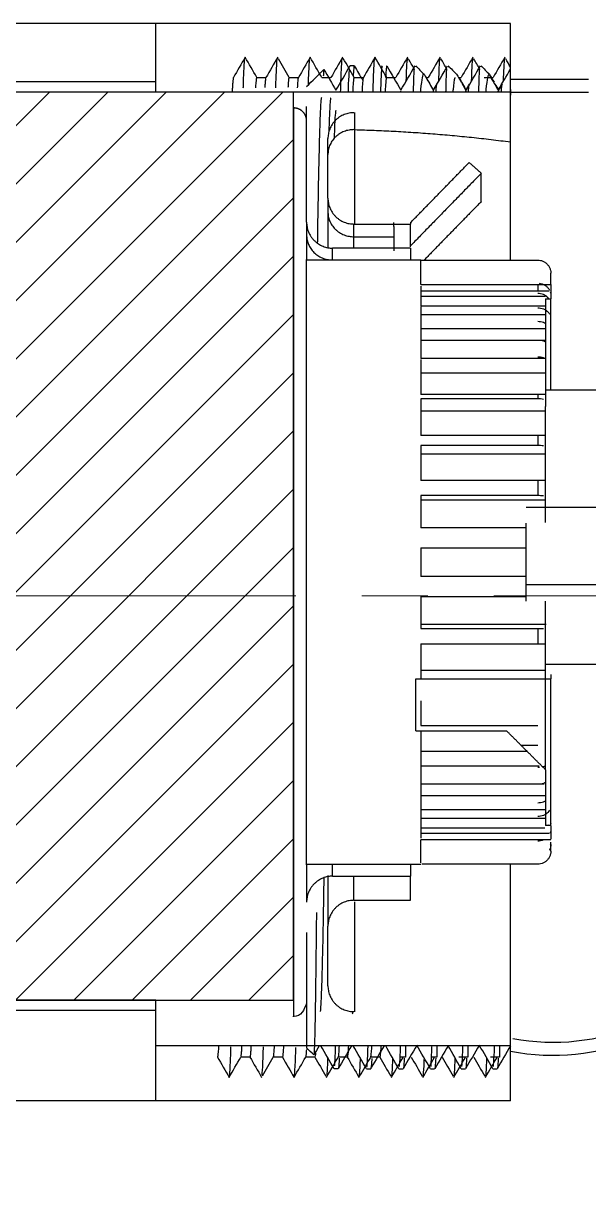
# Model space of a CAD drawing. Header units: millimetres. Extents: x 5775 to 7118, y 2756 to 3596.
# Drawn here: x 7049.93 to 7071.67, y 3070.99 to 3116.44 of the extents above; entities that cross this region are included whole.
import ezdxf

# ---------------------------------------------------------------- set-up
doc = ezdxf.new("R2010")
doc.units = ezdxf.units.MM
doc.linetypes.add('CENTERX2', pattern=[20.32, 12.7, -2.54, 2.54, -2.54])
doc.layers.add('CENTER', color=1, linetype='CENTERX2', lineweight=15)
doc.layers.add('HATCH', color=5, linetype='Continuous')

msp = doc.modelspace()

# ---------------------------------------------------------------- hatches: boundary and pattern name
at = {"layer": 'HATCH', "true_color": 0xed1f24}
h = msp.add_hatch(dxfattribs=at)
h.set_pattern_fill('ANSI31', color=240, scale=0.5)
h.set_pattern_definition([(45, (2875.3092, 107.8626), (-1.122532, 1.122532), [])])
edge = h.paths.add_edge_path()
edge.add_line((7060.323, 3113.817), (7041.423, 3113.817))
edge.add_line((7041.423, 3113.817), (7041.423, 3107.317))
edge.add_line((7041.423, 3107.317), (7039.173, 3107.317))
edge.add_line((7039.173, 3107.317), (7039.173, 3098.374))
edge.add_line((7039.173, 3098.374), (7027.505, 3098.374))
edge.add_spline(control_points=[(7027.505, 3098.374), (7027.506, 3098.218), (7027.506, 3098.062), (7027.507, 3097.906)], knot_values=[308.824909, 308.824909, 308.824909, 308.824909, 308.829538, 308.829538, 308.829538, 308.829538], weights=[1, 1, 1, 1], degree=3, periodic=0)
edge.add_spline(control_points=[(7027.507, 3097.906), (7027.673, 3064.398), (7027.673, 3034.304), (7027.674, 3002.455)], knot_values=[308.829538, 308.829538, 308.829538, 308.829538, 309.824903, 309.824903, 309.824903, 309.824903], weights=[1, 1, 1, 1], degree=3, periodic=0)
edge.add_arc((6898.755, 2995.139), 129.125, -6.49446, 3.24023, ccw=False)
edge.add_spline(control_points=[(7026.696, 2977.692), (7026.872, 2978.999), (7027.041, 2980.389), (7027.06, 2980.5), (7027.053, 2980.648), (7027.36, 2983.541), (7027.592, 2986.849), (7027.673, 2989.359), (7027.673, 2994.984), (7027.673, 2999.182), (7027.674, 3002.437)], knot_values=[309.824948, 309.824948, 309.824948, 309.824948, 309.833274, 309.833978, 309.834708, 309.846755, 309.847974, 309.859, 309.866317, 309.891884, 309.891884, 309.891884, 309.891884], weights=[0.999824, 0.999892, 0.999975, 0.999736, 0.999388, 0.999379, 0.999401, 0.999437, 0.999586, 0.999788, 0.999999], degree=3, periodic=0)
edge.add_arc((6898.755, 2995.139), 129.125, 351.42165, 353.0454, ccw=False)
edge.add_spline(control_points=[(7025.874, 2972.463), (7025.95, 2972.833), (7026.048, 2973.344), (7026.305, 2974.939), (7026.509, 2976.304), (7026.682, 2977.585), (7026.696, 2977.692)], knot_values=[309.891884, 309.891884, 309.891884, 309.891884, 309.894557, 309.895522, 309.90299, 309.903675, 309.903675, 309.903675, 309.903675], weights=[0.99969, 0.999689, 0.999691, 0.99971, 0.999753, 0.999819, 0.999824], degree=3, periodic=0)
edge.add_arc((6898.755, 2995.139), 129.125, 346.12667, 350.60469, ccw=False)
edge.add_arc((6974.897, 2972.996), 50, 325.0318, 349.8421, ccw=False)
edge.add_line((7015.871, 2944.34), (7004.152, 2927.584))
edge.add_arc((7033.47, 2907.082), 35.774, 145.0353, 180.0023)
edge.add_line((6997.695, 2907.081), (6997.695, 2871.843))
edge.add_line((6997.695, 2871.843), (7009.195, 2871.843))
edge.add_line((7009.195, 2871.843), (7009.195, 2901.843))
edge.add_line((7009.195, 2901.843), (7009.195, 2907.081))
edge.add_arc((7033.47, 2907.082), 24.274, 145.0371, 180.0034, ccw=False)
edge.add_line((7013.576, 2920.993), (7025.295, 2937.749))
edge.add_arc((6974.897, 2972.996), 61.5, 325.03178, 339.96887)
edge.add_arc((7057.541, 2961.096), 26.5, 200.2347, 214.996)
edge.add_line((7035.833, 2945.897), (7053.27, 2920.991))
edge.add_arc((7033.402, 2907.081), 24.253, 0.0004, 34.9966, ccw=False)
edge.add_line((7057.655, 2907.081), (7057.655, 2871.843))
edge.add_line((7057.655, 2871.843), (7069.155, 2871.843))
edge.add_line((7069.155, 2871.843), (7069.155, 2907.081))
edge.add_arc((7037.044, 2908.23), 32.131, 357.9516, 397.0436)
edge.add_line((7062.691, 2927.586), (7048.138, 2948.372))
edge.add_arc((7070.652, 2967.221), 29.362, 200.0314, 219.9371, ccw=False)
edge.add_arc((7204.75, 2993.932), 165.812, 176.94927, 192.81159, ccw=False)
edge.add_line((7039.173, 3002.756), (7039.173, 3085.317))
edge.add_line((7039.173, 3085.317), (7041.423, 3085.317))
edge.add_line((7041.423, 3085.317), (7041.423, 3078.817))
edge.add_line((7041.423, 3078.817), (7060.323, 3078.817))
edge.add_line((7060.323, 3078.817), (7060.323, 3113.817))

# ---------------------------------------------------------------- linework, layer by layer
for p, q in [((7068.673, 3116.442), (7047.023, 3116.442)), ((7055.017, 3113.817), (7055.017, 3116.442)), ((7068.673, 3107.329), (7068.673, 3116.442)), ((7068.67, 3114.297), (7071.67, 3114.297)), ((7068.67, 3113.797), (7071.67, 3113.797)), ((7068.673, 3074.942), (7068.673, 3084.055)), ((7055.017, 3074.942), (7055.017, 3078.817)), ((7068.673, 3077.06), (7055.017, 3077.06)), ((7068.673, 3074.942), (7046.173, 3074.942))]:
    msp.add_line(p, q)
for radius, end in [(8.229, 327.0225), (8.729, 324.5746)]:
    msp.add_arc((7070.317, 3085.424), radius, 259.1423, end)
for points, degree in [([(7058.459, 3115.146), (7058.308, 3114.885), (7058.157, 3114.625), (7058.007, 3114.364)], 3), ([(7058.909, 3114.364), (7058.759, 3114.625), (7058.608, 3114.885), (7058.457, 3115.146)], 3), ([(7059.71, 3115.145), (7059.56, 3114.885), (7059.409, 3114.624), (7059.258, 3114.363)], 3), ([(7060.959, 3115.146), (7060.809, 3114.885), (7060.658, 3114.624), (7060.507, 3114.363)], 3), ([(7061.409, 3114.363), (7061.258, 3114.624), (7061.107, 3114.885), (7060.957, 3115.146)], 3), ([(7062.21, 3115.146), (7062.059, 3114.885), (7061.908, 3114.624), (7061.758, 3114.363)], 3), ([(7063.46, 3115.145), (7063.309, 3114.885), (7063.159, 3114.624), (7063.008, 3114.363)], 3), ([(7063.908, 3114.363), (7063.757, 3114.624), (7063.607, 3114.885), (7063.456, 3115.145)], 3), ([(7064.708, 3115.147), (7064.558, 3114.886), (7064.407, 3114.625), (7064.256, 3114.364)], 3), ([(7065.96, 3115.147), (7065.809, 3114.886), (7065.659, 3114.625), (7065.508, 3114.364)], 3), ([(7067.225, 3115.147), (7067.074, 3114.886), (7066.924, 3114.625), (7066.773, 3114.364)], 3), ([(7068.454, 3115.147), (7068.304, 3114.886), (7068.153, 3114.625), (7068.003, 3114.364)], 3), ([(7060.158, 3114.363), (7060.019, 3114.603), (7059.881, 3114.842), (7059.743, 3115.082)], 3), ([(7061.487, 3114.678), (7061.642, 3114.409), (7061.798, 3114.14), (7061.953, 3113.872)], 3), ([(7061.953, 3113.872), (7062.134, 3114.186), (7062.316, 3114.5), (7062.497, 3114.814)], 3), ([(7062.658, 3114.363), (7062.517, 3114.608), (7062.376, 3114.853), (7062.234, 3115.098)], 3), ([(7062.659, 3114.814), (7062.578, 3114.814), (7062.497, 3114.814)], 2), ([(7062.659, 3114.814), (7062.767, 3114.626), (7062.875, 3114.439), (7062.984, 3114.251)], 3), ([(7063.697, 3114.728), (7063.714, 3114.757), (7063.73, 3114.785), (7063.747, 3114.814)], 3), ([(7063.908, 3114.814), (7064.09, 3114.5), (7064.271, 3114.186), (7064.453, 3113.871)], 3), ([(7064.453, 3113.871), (7064.634, 3114.186), (7064.816, 3114.5), (7064.997, 3114.814)], 3), ([(7064.963, 3114.704), (7064.89, 3114.831), (7064.817, 3114.958), (7064.744, 3115.084)], 3), ([(7065.035, 3114.776), (7065.041, 3114.783), (7065.048, 3114.789)], 2), ([(7065.705, 3113.871), (7065.886, 3114.186), (7066.068, 3114.5), (7066.249, 3114.814)], 3), ([(7066.215, 3114.704), (7066.142, 3114.831), (7066.069, 3114.958), (7065.996, 3115.084)], 3), ([(7066.287, 3114.776), (7066.293, 3114.783), (7066.3, 3114.789)], 2), ([(7066.97, 3113.871), (7067.151, 3114.186), (7067.333, 3114.5), (7067.514, 3114.814)], 3), ([(7067.48, 3114.704), (7067.407, 3114.831), (7067.334, 3114.958), (7067.261, 3115.084)], 3), ([(7067.552, 3114.776), (7067.558, 3114.783), (7067.565, 3114.789)], 2), ([(7068.199, 3113.871), (7068.357, 3114.145), (7068.515, 3114.419), (7068.673, 3114.692)], 3), ([(7068.673, 3114.767), (7068.612, 3114.873), (7068.551, 3114.979), (7068.49, 3115.084)], 3), ([(7039.423, 3114.217), (7047.22, 3114.217), (7055.017, 3114.217)], 2), ([(7065.344, 3114.493), (7065.403, 3114.39), (7065.463, 3114.286), (7065.523, 3114.183)], 3), ([(7065.42, 3114.364), (7065.515, 3114.2), (7065.61, 3114.036), (7065.704, 3113.871)], 3), ([(7066.595, 3114.493), (7066.655, 3114.39), (7066.715, 3114.286), (7066.775, 3114.183)], 3), ([(7066.685, 3114.364), (7066.78, 3114.2), (7066.875, 3114.036), (7066.969, 3113.871)], 3), ([(7067.811, 3114.543), (7067.94, 3114.319), (7068.07, 3114.095), (7068.199, 3113.871)], 3), ([(7067.861, 3114.493), (7067.92, 3114.39), (7067.98, 3114.286), (7068.04, 3114.183)], 3), ([(7045.123, 3113.817), (7049.948, 3113.817), (7068.673, 3113.817)], 2), ([(7065.563, 3114.114), (7065.609, 3114.033), (7065.656, 3113.952), (7065.702, 3113.871)], 3), ([(7065.703, 3113.871), (7065.749, 3113.952), (7065.796, 3114.032), (7065.842, 3114.112)], 3), ([(7066.814, 3114.114), (7066.861, 3114.033), (7066.908, 3113.952), (7066.954, 3113.871)], 3), ([(7066.955, 3113.871), (7067.001, 3113.952), (7067.047, 3114.032), (7067.094, 3114.112)], 3), ([(7068.079, 3114.114), (7068.126, 3114.033), (7068.173, 3113.952), (7068.219, 3113.871)], 3), ([(7068.22, 3113.871), (7068.266, 3113.952), (7068.313, 3114.032), (7068.359, 3114.112)], 3), ([(7060.823, 3108.792), (7060.823, 3111.017), (7060.823, 3113.242)], 2), ([(7061.643, 3109.72), (7061.643, 3110.865), (7061.643, 3112.01)], 2), ([(7060.823, 3108.792), (7060.823, 3108.067), (7060.823, 3107.342)], 2), ([(7064.823, 3107.844), (7064.823, 3108.282), (7064.823, 3108.72)], 2), ([(7064.823, 3107.792), (7063.323, 3107.792), (7061.823, 3107.792)], 2), ([(7060.823, 3107.342), (7063.023, 3107.342), (7065.223, 3107.342)], 2), ([(7065.223, 3106.394), (7065.223, 3106.868), (7065.223, 3107.342)], 2), ([(7065.223, 3106.394), (7067.723, 3106.394), (7070.223, 3106.394)], 2), ([(7070.223, 3106.394), (7070.223, 3106.132), (7070.223, 3105.869)], 2), ([(7070.023, 3105.842), (7070.023, 3103.767), (7070.023, 3101.692)], 2), ([(7070.023, 3105.842), (7070.123, 3105.842), (7070.223, 3105.842)], 2), ([(7076.623, 3102.317), (7073.323, 3102.317), (7070.023, 3102.317)], 2), ([(7069.273, 3097.817), (7077.792, 3097.817), (7086.312, 3097.817)], 2), ([(7069.273, 3094.192), (7069.273, 3095.692), (7069.273, 3097.192)], 2), ([(7088.323, 3094.817), (7078.798, 3094.817), (7069.273, 3094.817)], 2), ([(7070.023, 3091.767), (7072.456, 3091.767), (7073.906, 3091.767)], 2), ([(7065.023, 3089.192), (7065.023, 3090.192), (7065.023, 3091.192)], 2), ([(7065.023, 3091.192), (7067.623, 3091.192), (7070.223, 3091.192)], 2), ([(7065.023, 3089.192), (7066.773, 3089.192), (7068.523, 3089.192)], 2), ([(7070.023, 3087.692), (7069.273, 3088.442), (7068.523, 3089.192)], 2), ([(7070.023, 3087.692), (7070.023, 3086.617), (7070.023, 3085.542)], 2), ([(7070.223, 3085.542), (7070.179, 3085.542), (7070.135, 3085.542)], 2), ([(7070.223, 3085.542), (7070.223, 3085.283), (7070.223, 3085.024)], 2), ([(7065.223, 3084.105), (7065.223, 3084.548), (7065.223, 3084.99)], 2), ([(7070.223, 3084.99), (7067.723, 3084.99), (7065.223, 3084.99)], 2), ([(7060.823, 3084.042), (7060.823, 3083.317), (7060.823, 3082.592)], 2), ([(7061.823, 3083.592), (7063.323, 3083.592), (7064.823, 3083.592)], 2), ([(7064.823, 3082.664), (7064.823, 3083.128), (7064.823, 3083.592)], 2), ([(7062.643, 3082.664), (7063.733, 3082.664), (7064.823, 3082.664)], 2), ([(7061.643, 3079.374), (7061.643, 3080.519), (7061.643, 3081.664)], 2), ([(7060.83, 3076.973), (7060.83, 3079.198), (7060.83, 3081.423)], 2), ([(7055.017, 3078.417), (7048.22, 3078.417), (7041.423, 3078.417)], 2), ([(7061.302, 3077.06), (7061.234, 3076.942), (7061.166, 3076.824), (7061.098, 3076.706)], 3), ([(7061.879, 3076.173), (7061.708, 3076.469), (7061.538, 3076.765), (7061.367, 3077.06)], 3), ([(7062.553, 3077.06), (7062.382, 3076.765), (7062.211, 3076.469), (7062.041, 3076.173)], 3), ([(7063.129, 3076.173), (7062.958, 3076.469), (7062.788, 3076.765), (7062.617, 3077.06)], 3), ([(7063.803, 3077.06), (7063.641, 3076.78), (7063.479, 3076.5), (7063.318, 3076.22)], 3), ([(7064.379, 3076.173), (7064.209, 3076.469), (7064.038, 3076.765), (7063.867, 3077.06)], 3), ([(7065.59, 3076.173), (7065.415, 3076.476), (7065.241, 3076.778), (7065.066, 3077.08)], 3), ([(7066.267, 3077.063), (7066.096, 3076.767), (7065.926, 3076.472), (7065.755, 3076.177)], 3), ([(7066.78, 3076.173), (7066.609, 3076.47), (7066.438, 3076.766), (7066.267, 3077.063)], 3), ([(7067.998, 3076.173), (7067.822, 3076.478), (7067.646, 3076.782), (7067.471, 3077.086)], 3), ([(7068.673, 3077.06), (7068.503, 3076.766), (7068.333, 3076.471), (7068.163, 3076.177)], 3), ([(7057.39, 3076.625), (7057.541, 3076.364), (7057.692, 3076.103), (7057.842, 3075.842)], 3), ([(7057.838, 3075.842), (7057.989, 3076.103), (7058.139, 3076.364), (7058.29, 3076.625)], 3), ([(7058.638, 3076.623), (7058.465, 3076.623), (7058.292, 3076.623)], 2), ([(7058.639, 3076.624), (7058.79, 3076.363), (7058.94, 3076.102), (7059.091, 3075.841)], 3), ([(7059.124, 3075.902), (7059.263, 3076.143), (7059.402, 3076.383), (7059.541, 3076.624)], 3), ([(7059.888, 3076.623), (7059.715, 3076.623), (7059.542, 3076.623)], 2), ([(7059.889, 3076.624), (7060.039, 3076.363), (7060.19, 3076.102), (7060.341, 3075.841)], 3), ([(7060.34, 3075.841), (7060.49, 3076.102), (7060.641, 3076.363), (7060.792, 3076.624)], 3), ([(7061.138, 3076.623), (7060.965, 3076.623), (7060.792, 3076.623)], 2), ([(7061.14, 3076.624), (7061.282, 3076.379), (7061.424, 3076.133), (7061.565, 3075.888)], 3), ([(7061.588, 3075.842), (7061.739, 3076.103), (7061.89, 3076.364), (7062.04, 3076.624)], 3), ([(7062.388, 3076.623), (7062.215, 3076.623), (7062.042, 3076.623)], 2), ([(7062.388, 3076.623), (7062.539, 3076.363), (7062.69, 3076.102), (7062.84, 3075.841)], 3), ([(7062.864, 3075.882), (7063.007, 3076.129), (7063.149, 3076.376), (7063.292, 3076.623)], 3), ([(7063.638, 3076.623), (7063.465, 3076.623), (7063.292, 3076.623)], 2), ([(7063.64, 3076.624), (7063.781, 3076.378), (7063.923, 3076.133), (7064.065, 3075.887)], 3), ([(7064.089, 3075.842), (7064.24, 3076.102), (7064.39, 3076.363), (7064.541, 3076.624)], 3), ([(7064.629, 3076.623), (7064.526, 3076.623), (7064.423, 3076.623)], 2), ([(7064.85, 3076.624), (7064.992, 3076.378), (7065.134, 3076.133), (7065.276, 3075.887)], 3), ([(7065.3, 3075.842), (7065.45, 3076.102), (7065.601, 3076.363), (7065.751, 3076.624)], 3), ([(7065.839, 3076.623), (7065.737, 3076.623), (7065.634, 3076.623)], 2), ([(7066.041, 3076.624), (7066.182, 3076.378), (7066.324, 3076.133), (7066.466, 3075.887)], 3), ([(7066.49, 3075.842), (7066.641, 3076.102), (7066.791, 3076.363), (7066.942, 3076.624)], 3), ([(7067.03, 3076.623), (7066.857, 3076.623), (7066.683, 3076.623)], 2), ([(7067.258, 3076.624), (7067.4, 3076.378), (7067.542, 3076.133), (7067.684, 3075.887)], 3), ([(7067.707, 3075.842), (7067.858, 3076.102), (7068.009, 3076.363), (7068.159, 3076.624)], 3), ([(7068.247, 3076.623), (7068.074, 3076.623), (7067.901, 3076.623)], 2), ([(7063.129, 3076.173), (7063.21, 3076.173), (7063.291, 3076.173)], 2), ([(7064.379, 3076.173), (7064.46, 3076.173), (7064.541, 3076.173)], 2), ([(7065.59, 3076.173), (7065.671, 3076.173), (7065.751, 3076.173)], 2), ([(7066.78, 3076.173), (7066.861, 3076.173), (7066.942, 3076.173)], 2), ([(7067.997, 3076.173), (7068.078, 3076.173), (7068.159, 3076.173)], 2)]:
    msp.add_open_spline(points, degree=degree)
at = {"lineweight": -3}
for points, knots in [([(7058.387, 3113.964), (7058.389, 3114.026), (7058.4, 3114.397), (7058.422, 3114.91), (7058.442, 3115.107), (7058.452, 3115.137)], [-248.568031, -248.568031, -248.568031, -248.568031, -248.039574, -245.252613, -242.465651, -242.465651, -242.465651, -242.465651]), ([(7062.132, 3113.817), (7062.139, 3114.031), (7062.155, 3114.523), (7062.177, 3114.963), (7062.193, 3115.101), (7062.199, 3115.128)], [104.169873, 104.169873, 104.169873, 104.169873, 105.904537, 108.691499, 110.433954, 110.433954, 110.433954, 110.433954]), ([(7063.382, 3113.817), (7063.386, 3113.949), (7063.4, 3114.39), (7063.423, 3114.934), (7063.443, 3115.118), (7063.453, 3115.141)], [221.885558, 221.885558, 221.885558, 221.885558, 222.956921, 225.743882, 228.530844, 228.530844, 228.530844, 228.530844]), ([(7059.637, 3113.964), (7059.646, 3114.273), (7059.664, 3114.735), (7059.681, 3114.989), (7059.689, 3115.061)], [-130.852366, -130.852366, -130.852366, -130.852366, -128.200229, -125.94687, -125.94687, -125.94687, -125.94687]), ([(7060.89, 3114.082), (7060.896, 3114.263), (7060.912, 3114.693), (7060.928, 3114.953), (7060.938, 3115.048)], [-12.791334, -12.791334, -12.791334, -12.791334, -11.147846, -8.360885, -8.360885, -8.360885, -8.360885]), ([(7061.486, 3114.677), (7061.481, 3114.667), (7061.474, 3114.592), (7061.468, 3114.443), (7061.467, 3114.422)], [-17.314397, -17.314397, -17.314397, -17.314397, -14.840912, -14.465575, -14.465575, -14.465575, -14.465575]), ([(7062.442, 3114.121), (7062.451, 3114.348), (7062.462, 3114.549), (7062.472, 3114.673), (7062.474, 3114.689)], [-57.782398, -57.782398, -57.782398, -57.782398, -55.27012, -54.862051, -54.862051, -54.862051, -54.862051]), ([(7062.658, 3114.814), (7062.649, 3114.812), (7062.636, 3114.724), (7062.622, 3114.514), (7062.618, 3114.433)], [-5.024557, -5.024557, -5.024557, -5.024557, -2.512278, -1.318596, -1.318596, -1.318596, -1.318596]), ([(7063.692, 3114.121), (7063.701, 3114.348), (7063.718, 3114.672), (7063.735, 3114.797), (7063.743, 3114.811)], [-57.782404, -57.782404, -57.782404, -57.782404, -55.270125, -53.060811, -53.060811, -53.060811, -53.060811]), ([(7063.908, 3114.814), (7063.899, 3114.812), (7063.884, 3114.715), (7063.87, 3114.475), (7063.865, 3114.366)], [-5.024558, -5.024558, -5.024558, -5.024558, -2.512279, -1.004329, -1.004329, -1.004329, -1.004329]), ([(7064.696, 3115.112), (7064.686, 3115.055), (7064.669, 3114.84), (7064.652, 3114.427), (7064.645, 3114.222)], [66.83321, 66.83321, 66.83321, 66.83321, 69.617927, 71.605044, 71.605044, 71.605044, 71.605044]), ([(7064.963, 3114.704), (7064.957, 3114.699), (7064.946, 3114.569), (7064.933, 3114.168), (7064.926, 3113.869), (7064.925, 3113.817)], [-25.455171, -25.455171, -25.455171, -25.455171, -22.909653, -20.364136, -19.855445, -19.855445, -19.855445, -19.855445]), ([(7065.948, 3115.112), (7065.938, 3115.055), (7065.921, 3114.84), (7065.904, 3114.427), (7065.897, 3114.222)], [66.83321, 66.83321, 66.83321, 66.83321, 69.617927, 71.605044, 71.605044, 71.605044, 71.605044]), ([(7066.215, 3114.704), (7066.209, 3114.699), (7066.198, 3114.569), (7066.185, 3114.168), (7066.178, 3113.869), (7066.176, 3113.817)], [-25.455171, -25.455171, -25.455171, -25.455171, -22.909653, -20.364136, -19.855445, -19.855445, -19.855445, -19.855445]), ([(7067.213, 3115.112), (7067.203, 3115.055), (7067.186, 3114.84), (7067.169, 3114.427), (7067.162, 3114.222)], [66.83321, 66.83321, 66.83321, 66.83321, 69.617927, 71.605044, 71.605044, 71.605044, 71.605044]), ([(7067.48, 3114.704), (7067.474, 3114.699), (7067.463, 3114.569), (7067.45, 3114.168), (7067.443, 3113.869), (7067.442, 3113.817)], [-25.455171, -25.455171, -25.455171, -25.455171, -22.909653, -20.364136, -19.855445, -19.855445, -19.855445, -19.855445]), ([(7068.442, 3115.112), (7068.432, 3115.055), (7068.415, 3114.84), (7068.398, 3114.427), (7068.391, 3114.222)], [66.83321, 66.83321, 66.83321, 66.83321, 69.617927, 71.605044, 71.605044, 71.605044, 71.605044]), ([(7058.002, 3114.36), (7057.994, 3114.345), (7057.981, 3114.248), (7057.968, 3114.042), (7057.964, 3113.964), (7057.964, 3113.96), (7057.964, 3113.957), (7057.963, 3113.953), (7057.961, 3113.908), (7057.959, 3113.862), (7057.956, 3113.817)], [0.369164, 0.369164, 0.369164, 0.369164, 2.685265, 3.807077, 3.807077, 3.807077, 3.861095, 3.861095, 3.861095, 4.504239, 4.504239, 4.504239, 4.504239]), ([(7058.868, 3113.964), (7058.872, 3114.042), (7058.886, 3114.27), (7058.9, 3114.364), (7058.91, 3114.364)], [52.583491, 52.583491, 52.583491, 52.583491, 53.705303, 56.390568, 56.390568, 56.390568, 56.390568]), ([(7059.244, 3114.33), (7059.238, 3114.298), (7059.229, 3114.208), (7059.219, 3114.054), (7059.215, 3113.984)], [1.106196, 1.106196, 1.106196, 1.106196, 2.68527, 3.707507, 3.707507, 3.707507, 3.707507]), ([(7060.119, 3113.987), (7060.123, 3114.056), (7060.136, 3114.274), (7060.15, 3114.364), (7060.16, 3114.364)], [52.701967, 52.701967, 52.701967, 52.701967, 53.705393, 56.390663, 56.390663, 56.390663, 56.390663]), ([(7060.503, 3114.361), (7060.494, 3114.347), (7060.481, 3114.252), (7060.468, 3114.047), (7060.465, 3113.972)], [0.319946, 0.319946, 0.319946, 0.319946, 2.685265, 3.761076, 3.761076, 3.761076, 3.761076]), ([(7062.61, 3113.817), (7062.617, 3113.962), (7062.633, 3114.253), (7062.65, 3114.364), (7062.66, 3114.364)], [51.91997, 51.91997, 51.91997, 51.91997, 53.705361, 56.39063, 56.39063, 56.39063, 56.39063]), ([(7063.002, 3114.361), (7062.994, 3114.346), (7062.979, 3114.233), (7062.963, 3113.962), (7062.957, 3113.817)], [0.339212, 0.339212, 0.339212, 0.339212, 2.685268, 4.454543, 4.454543, 4.454543, 4.454543]), ([(7063.86, 3113.817), (7063.867, 3113.962), (7063.884, 3114.255), (7063.9, 3114.364), (7063.91, 3114.364)], [51.936083, 51.936083, 51.936083, 51.936083, 53.705358, 56.390626, 56.390626, 56.390626, 56.390626]), ([(7065.335, 3114.499), (7065.314, 3114.505), (7065.272, 3114.41), (7065.228, 3114.083), (7065.205, 3113.845), (7065.202, 3113.817)], [-12.048986, -12.048986, -12.048986, -12.048986, -9.639189, -7.229392, -6.925833, -6.925833, -6.925833, -6.925833]), ([(7066.526, 3114.364), (7066.525, 3114.362), (7066.504, 3114.26), (7066.48, 3114.083), (7066.457, 3113.845), (7066.454, 3113.817)], [-9.700118, -9.700118, -9.700118, -9.700118, -9.639189, -7.229392, -6.925833, -6.925833, -6.925833, -6.925833]), ([(7067.852, 3114.499), (7067.831, 3114.505), (7067.789, 3114.41), (7067.745, 3114.083), (7067.722, 3113.845), (7067.719, 3113.817)], [-12.048986, -12.048986, -12.048986, -12.048986, -9.639189, -7.229392, -6.925833, -6.925833, -6.925833, -6.925833]), ([(7065.806, 3113.817), (7065.808, 3113.865), (7065.819, 3114.019), (7065.83, 3114.095), (7065.838, 3114.109)], [-29.923883, -29.923883, -29.923883, -29.923883, -29.133365, -27.042213, -27.042213, -27.042213, -27.042213]), ([(7067.057, 3113.817), (7067.06, 3113.865), (7067.071, 3114.019), (7067.082, 3114.095), (7067.09, 3114.109)], [-29.923883, -29.923883, -29.923883, -29.923883, -29.133365, -27.042213, -27.042213, -27.042213, -27.042213]), ([(7068.322, 3113.817), (7068.325, 3113.865), (7068.336, 3114.019), (7068.347, 3114.095), (7068.355, 3114.109)], [-29.923883, -29.923883, -29.923883, -29.923883, -29.133365, -27.042213, -27.042213, -27.042213, -27.042213]), ([(7061.248, 3107.974), (7061.252, 3108.267), (7061.267, 3109.184), (7061.291, 3110.543), (7061.321, 3111.883), (7061.35, 3112.858), (7061.38, 3113.459), (7061.4, 3113.592), (7061.41, 3113.592)], [41.759511, 41.759511, 41.759511, 41.759511, 42.964244, 45.649509, 48.334774, 51.020039, 53.705305, 56.39057, 56.39057, 56.39057, 56.39057]), ([(7061.752, 3113.588), (7061.744, 3113.572), (7061.725, 3113.432), (7061.701, 3112.95), (7061.685, 3112.475), (7061.679, 3112.277)], [0.372574, 0.372574, 0.372574, 0.372574, 2.685268, 5.370536, 6.946925, 6.946925, 6.946925, 6.946925]), ([(7061.949, 3113.096), (7061.943, 3113.086), (7061.927, 3112.996), (7061.905, 3112.642), (7061.889, 3112.222), (7061.882, 3112.019)], [355.620542, 355.620542, 355.620542, 355.620542, 357.249275, 359.696187, 361.460933, 361.460933, 361.460933, 361.460933]), ([(7070.146, 3105.842), (7070.136, 3105.856), (7070.104, 3105.896), (7070.037, 3105.953), (7069.942, 3106.005), (7069.835, 3106.038), (7069.761, 3106.045), (7069.723, 3106.045)], [0.2822271, 0.2822271, 0.2822271, 0.2822271, 0.3387163, 0.4516217, 0.5645271, 0.6774325, 0.7903379, 0.7903379, 0.7903379, 0.7903379]), ([(7069.772, 3106.437), (7069.793, 3106.435), (7069.851, 3106.426), (7069.942, 3106.396), (7070.037, 3106.34), (7070.117, 3106.264), (7070.157, 3106.204), (7070.174, 3106.173), (7070.174, 3106.172)], [0.0495681, 0.0495681, 0.0495681, 0.0495681, 0.1129054, 0.2258108, 0.3387163, 0.4516217, 0.5645271, 0.5650021, 0.5650021, 0.5650021, 0.5650021]), ([(7070.204, 3106.096), (7070.207, 3106.088), (7070.218, 3106.047), (7070.223, 3106.005), (7070.223, 3105.969)], [0.6528002, 0.6528002, 0.6528002, 0.6528002, 0.6774325, 0.7903379, 0.7903379, 0.7903379, 0.7903379]), ([(7070.023, 3104.883), (7069.997, 3104.898), (7069.937, 3104.926), (7069.835, 3104.954), (7069.761, 3104.96), (7069.723, 3104.96)], [0.4666914, 0.4666914, 0.4666914, 0.4666914, 0.5645271, 0.6774325, 0.7903379, 0.7903379, 0.7903379, 0.7903379]), ([(7069.852, 3104.24), (7069.882, 3104.234), (7069.932, 3104.22), (7069.978, 3104.2), (7069.996, 3104.191)], [0.1309985, 0.1309985, 0.1309985, 0.1309985, 0.2258108, 0.2908624, 0.2908624, 0.2908624, 0.2908624]), ([(7069.91, 3087.814), (7069.92, 3087.817), (7069.96, 3087.828), (7069.997, 3087.843), (7070.023, 3087.855)], [0.1933915, 0.1933915, 0.1933915, 0.1933915, 0.2258108, 0.3236992, 0.3236992, 0.3236992, 0.3236992]), ([(7070.035, 3087.215), (7070.006, 3087.197), (7069.943, 3087.167), (7069.873, 3087.148), (7069.838, 3087.141)], [0.4516217, 0.4516217, 0.4516217, 0.4516217, 0.5645271, 0.6740145, 0.6740145, 0.6740145, 0.6740145]), ([(7069.961, 3085.002), (7069.954, 3084.998), (7069.914, 3084.979), (7069.835, 3084.953), (7069.761, 3084.945), (7069.723, 3084.945)], [0.540626, 0.540626, 0.540626, 0.540626, 0.5645271, 0.6774325, 0.7903379, 0.7903379, 0.7903379, 0.7903379]), ([(7070.223, 3084.82), (7070.223, 3084.783), (7070.215, 3084.71), (7070.189, 3084.637), (7070.171, 3084.602), (7070.17, 3084.599)], [0, 0, 0, 0, 0.1129054, 0.2258108, 0.2340651, 0.2340651, 0.2340651, 0.2340651]), ([(7061.486, 3083.534), (7061.477, 3082.957), (7061.459, 3081.882), (7061.431, 3080.535), (7061.404, 3079.479), (7061.376, 3078.737), (7061.357, 3078.459), (7061.348, 3078.377)], [-58.197574, -58.197574, -58.197574, -58.197574, -55.774832, -53.349839, -50.924847, -48.499854, -46.074861, -46.074861, -46.074861, -46.074861]), ([(7061.2, 3082.2), (7061.195, 3081.659), (7061.184, 3080.601), (7061.167, 3079.215), (7061.15, 3078.085), (7061.132, 3077.278), (7061.118, 3076.883), (7061.11, 3076.766), (7061.107, 3076.741)], [-19.492437, -19.492437, -19.492437, -19.492437, -17.221753, -14.761502, -12.301252, -9.841002, -7.380751, -6.181988, -6.181988, -6.181988, -6.181988]), ([(7060.823, 3078.692), (7060.786, 3078.604), (7060.713, 3078.427), (7060.583, 3078.245), (7060.455, 3078.192), (7060.323, 3078.192)], [0, 0, 0, 0, 0.327122, 0.327122, 0.7812821, 0.7812821, 0.7812821, 0.7812821]), ([(7057.431, 3077.036), (7057.427, 3076.952), (7057.412, 3076.719), (7057.398, 3076.623), (7057.388, 3076.623)], [52.533115, 52.533115, 52.533115, 52.533115, 53.705303, 56.390568, 56.390568, 56.390568, 56.390568]), ([(7057.844, 3075.844), (7057.852, 3075.858), (7057.869, 3075.984), (7057.892, 3076.423), (7057.906, 3076.861), (7057.911, 3077.023)], [-300.372312, -300.372312, -300.372312, -300.372312, -298.204881, -295.41792, -294.022844, -294.022844, -294.022844, -294.022844]), ([(7058.296, 3076.627), (7058.304, 3076.642), (7058.317, 3076.741), (7058.33, 3076.954), (7058.335, 3077.039)], [0.352559, 0.352559, 0.352559, 0.352559, 2.685265, 3.87487, 3.87487, 3.87487, 3.87487]), ([(7058.681, 3077.034), (7058.677, 3076.951), (7058.662, 3076.718), (7058.648, 3076.623), (7058.638, 3076.623)], [52.539592, 52.539592, 52.539592, 52.539592, 53.705393, 56.390663, 56.390663, 56.390663, 56.390663]), ([(7059.11, 3075.932), (7059.12, 3076.024), (7059.137, 3076.303), (7059.154, 3076.784), (7059.161, 3077.023)], [-181.152498, -181.152498, -181.152498, -181.152498, -178.365537, -176.307133, -176.307133, -176.307133, -176.307133]), ([(7059.546, 3076.627), (7059.555, 3076.643), (7059.567, 3076.741), (7059.58, 3076.953), (7059.585, 3077.038)], [0.371935, 0.371935, 0.371935, 0.371935, 2.68527, 3.868483, 3.868483, 3.868483, 3.868483]), ([(7059.931, 3077.033), (7059.927, 3076.95), (7059.912, 3076.719), (7059.898, 3076.623), (7059.888, 3076.623)], [52.539823, 52.539823, 52.539823, 52.539823, 53.705305, 56.39057, 56.39057, 56.39057, 56.39057]), ([(7060.353, 3075.879), (7060.363, 3075.938), (7060.382, 3076.186), (7060.401, 3076.689), (7060.41, 3076.991)], [-64.100115, -64.100115, -64.100115, -64.100115, -61.313153, -58.68599, -58.68599, -58.68599, -58.68599]), ([(7061.901, 3076.282), (7061.902, 3076.292), (7061.912, 3076.401), (7061.925, 3076.639), (7061.938, 3076.965), (7061.941, 3077.06)], [-38.227388, -38.227388, -38.227388, -38.227388, -37.953082, -35.422877, -34.490523, -34.490523, -34.490523, -34.490523]), ([(7062.046, 3076.627), (7062.055, 3076.643), (7062.068, 3076.743), (7062.081, 3076.965), (7062.086, 3077.06)], [0.3706, 0.3706, 0.3706, 0.3706, 2.685268, 3.968772, 3.968772, 3.968772, 3.968772]), ([(7062.432, 3077.06), (7062.428, 3076.965), (7062.413, 3076.722), (7062.398, 3076.623), (7062.388, 3076.623)], [52.40046, 52.40046, 52.40046, 52.40046, 53.705358, 56.390626, 56.390626, 56.390626, 56.390626]), ([(7063.148, 3076.254), (7063.15, 3076.277), (7063.162, 3076.399), (7063.176, 3076.666), (7063.188, 3076.98), (7063.191, 3077.06)], [-50.967865, -50.967865, -50.967865, -50.967865, -50.245525, -47.733249, -46.945622, -46.945622, -46.945622, -46.945622]), ([(7063.296, 3076.627), (7063.304, 3076.642), (7063.318, 3076.744), (7063.331, 3076.965), (7063.336, 3077.06)], [0.35157, 0.35157, 0.35157, 0.35157, 2.685268, 3.990165, 3.990165, 3.990165, 3.990165]), ([(7063.682, 3077.06), (7063.677, 3076.96), (7063.663, 3076.719), (7063.648, 3076.623), (7063.638, 3076.623)], [27.293966, 27.293966, 27.293966, 27.293966, 28.665219, 31.271148, 31.271148, 31.271148, 31.271148]), ([(7064.399, 3076.262), (7064.401, 3076.283), (7064.412, 3076.405), (7064.427, 3076.668), (7064.438, 3076.981), (7064.441, 3077.06)], [-58.381865, -58.381865, -58.381865, -58.381865, -57.725835, -55.216017, -54.444671, -54.444671, -54.444671, -54.444671]), ([(7065.609, 3076.262), (7065.612, 3076.283), (7065.623, 3076.405), (7065.637, 3076.668), (7065.649, 3076.981), (7065.652, 3077.06)], [-58.381865, -58.381865, -58.381865, -58.381865, -57.725835, -55.216017, -54.444671, -54.444671, -54.444671, -54.444671]), ([(7066.8, 3076.262), (7066.802, 3076.283), (7066.813, 3076.405), (7066.828, 3076.668), (7066.839, 3076.981), (7066.842, 3077.06)], [-58.381865, -58.381865, -58.381865, -58.381865, -57.725835, -55.216017, -54.444671, -54.444671, -54.444671, -54.444671]), ([(7068.017, 3076.262), (7068.019, 3076.283), (7068.031, 3076.405), (7068.045, 3076.668), (7068.057, 3076.981), (7068.06, 3077.06)], [-58.381865, -58.381865, -58.381865, -58.381865, -57.725835, -55.216017, -54.444671, -54.444671, -54.444671, -54.444671]), ([(7060.796, 3076.626), (7060.804, 3076.64), (7060.815, 3076.721), (7060.826, 3076.881), (7060.828, 3076.915)], [0.321719, 0.321719, 0.321719, 0.321719, 2.685265, 3.247524, 3.247524, 3.247524, 3.247524]), ([(7061.609, 3075.928), (7061.615, 3075.976), (7061.627, 3076.133), (7061.639, 3076.396), (7061.646, 3076.577)], [54.230612, 54.230612, 54.230612, 54.230612, 55.73923, 57.699214, 57.699214, 57.699214, 57.699214]), ([(7062.083, 3076.585), (7062.077, 3076.476), (7062.064, 3076.275), (7062.052, 3076.189), (7062.044, 3076.177)], [-41.872986, -41.872986, -41.872986, -41.872986, -40.303372, -38.30797, -38.30797, -38.30797, -38.30797]), ([(7062.848, 3075.854), (7062.854, 3075.878), (7062.871, 3076.014), (7062.887, 3076.335), (7062.896, 3076.577)], [170.838746, 170.838746, 170.838746, 170.838746, 172.791613, 175.41457, 175.41457, 175.41457, 175.41457]), ([(7063.332, 3076.574), (7063.328, 3076.481), (7063.315, 3076.281), (7063.302, 3076.19), (7063.294, 3076.177)], [-8.881242, -8.881242, -8.881242, -8.881242, -7.536835, -5.384469, -5.384469, -5.384469, -5.384469]), ([(7064.107, 3075.906), (7064.108, 3075.918), (7064.12, 3076.019), (7064.133, 3076.241), (7064.144, 3076.531), (7064.146, 3076.577)], [289.4166, 289.4166, 289.4166, 289.4166, 289.843997, 292.630958, 293.131081, 293.131081, 293.131081, 293.131081]), ([(7064.583, 3076.577), (7064.577, 3076.479), (7064.565, 3076.279), (7064.552, 3076.19), (7064.544, 3076.177)], [-8.967412, -8.967412, -8.967412, -8.967412, -7.546403, -5.430421, -5.430421, -5.430421, -5.430421]), ([(7065.317, 3075.906), (7065.319, 3075.918), (7065.33, 3076.019), (7065.343, 3076.241), (7065.355, 3076.531), (7065.357, 3076.577)], [289.4166, 289.4166, 289.4166, 289.4166, 289.843997, 292.630958, 293.131081, 293.131081, 293.131081, 293.131081]), ([(7065.793, 3076.577), (7065.788, 3076.479), (7065.775, 3076.279), (7065.763, 3076.19), (7065.755, 3076.177)], [-8.967412, -8.967412, -8.967412, -8.967412, -7.546403, -5.430421, -5.430421, -5.430421, -5.430421]), ([(7066.508, 3075.906), (7066.509, 3075.918), (7066.521, 3076.019), (7066.534, 3076.241), (7066.545, 3076.531), (7066.547, 3076.577)], [289.4166, 289.4166, 289.4166, 289.4166, 289.843997, 292.630958, 293.131081, 293.131081, 293.131081, 293.131081]), ([(7066.984, 3076.577), (7066.978, 3076.479), (7066.966, 3076.279), (7066.953, 3076.19), (7066.945, 3076.177)], [-8.967412, -8.967412, -8.967412, -8.967412, -7.546403, -5.430421, -5.430421, -5.430421, -5.430421]), ([(7067.725, 3075.906), (7067.727, 3075.918), (7067.738, 3076.019), (7067.751, 3076.241), (7067.763, 3076.531), (7067.765, 3076.577)], [289.4166, 289.4166, 289.4166, 289.4166, 289.843997, 292.630958, 293.131081, 293.131081, 293.131081, 293.131081]), ([(7068.201, 3076.577), (7068.196, 3076.479), (7068.183, 3076.279), (7068.17, 3076.19), (7068.163, 3076.177)], [-8.967412, -8.967412, -8.967412, -8.967412, -7.546403, -5.430421, -5.430421, -5.430421, -5.430421])]:
    msp.add_open_spline(points, degree=3, knots=knots, dxfattribs=at)
for points, degree in [([(7060.823, 3114.014), (7061.044, 3114.235), (7061.266, 3114.457), (7061.487, 3114.678)], 3), ([(7065.023, 3114.814), (7065.13, 3114.707), (7065.237, 3114.6), (7065.344, 3114.493)], 3), ([(7066.275, 3114.814), (7066.382, 3114.707), (7066.489, 3114.6), (7066.596, 3114.493)], 3), ([(7067.54, 3114.814), (7067.647, 3114.707), (7067.754, 3114.6), (7067.861, 3114.493)], 3), ([(7058.91, 3114.364), (7059.083, 3114.364), (7059.256, 3114.364)], 2), ([(7060.16, 3114.364), (7060.333, 3114.364), (7060.506, 3114.364)], 2), ([(7061.41, 3114.364), (7061.583, 3114.364), (7061.756, 3114.364)], 2), ([(7062.66, 3114.364), (7062.833, 3114.364), (7063.006, 3114.364)], 2), ([(7063.91, 3114.364), (7064.083, 3114.364), (7064.256, 3114.364)], 2), ([(7065.418, 3114.364), (7065.463, 3114.364), (7065.508, 3114.364)], 2), ([(7066.67, 3114.364), (7066.721, 3114.364), (7066.773, 3114.364)], 2), ([(7067.656, 3114.364), (7067.829, 3114.364), (7068.002, 3114.364)], 2), ([(7062.431, 3113.817), (7062.435, 3113.928), (7062.438, 3114.029), (7062.442, 3114.121)], 3), ([(7063.681, 3113.817), (7063.685, 3113.928), (7063.688, 3114.029), (7063.692, 3114.121)], 3), ([(7064.441, 3113.84), (7064.44, 3113.834), (7064.438, 3113.826), (7064.437, 3113.817)], 3), ([(7065.696, 3113.862), (7065.693, 3113.853), (7065.69, 3113.838), (7065.687, 3113.817)], 3), ([(7065.693, 3113.84), (7065.691, 3113.834), (7065.69, 3113.826), (7065.689, 3113.817)], 3), ([(7066.948, 3113.862), (7066.945, 3113.853), (7066.942, 3113.838), (7066.939, 3113.817)], 3), ([(7066.958, 3113.84), (7066.956, 3113.834), (7066.955, 3113.826), (7066.954, 3113.817)], 3), ([(7068.187, 3113.84), (7068.186, 3113.834), (7068.184, 3113.826), (7068.183, 3113.817)], 3), ([(7068.213, 3113.862), (7068.21, 3113.853), (7068.207, 3113.838), (7068.204, 3113.817)], 3), ([(7068.673, 3113.908), (7068.671, 3113.839), (7068.67, 3113.765), (7068.668, 3113.686)], 3), ([(7064.823, 3108.773), (7065.953, 3109.933), (7067.083, 3111.093)], 2), ([(7067.083, 3111.093), (7067.315, 3110.884), (7067.547, 3110.675)], 2), ([(7067.547, 3110.675), (7066.185, 3109.277), (7064.823, 3107.88)], 2), ([(7067.547, 3109.586), (7067.547, 3110.131), (7067.547, 3110.675)], 2), ([(7067.547, 3109.586), (7066.447, 3108.458), (7065.347, 3107.329)], 2), ([(7064.175, 3108.624), (7064.175, 3108.699), (7064.175, 3108.773)], 2), ([(7064.823, 3108.773), (7064.823, 3108.747), (7064.823, 3108.72)], 2), ([(7062.643, 3108.72), (7063.733, 3108.72), (7064.823, 3108.72)], 2), ([(7062.643, 3108.229), (7063.409, 3108.229), (7064.175, 3108.229)], 2), ([(7065.223, 3107.329), (7067.473, 3107.329), (7069.723, 3107.329)], 2), ([(7069.723, 3107.329), (7069.761, 3107.329), (7069.835, 3107.321), (7069.942, 3107.283), (7070.037, 3107.223), (7070.117, 3107.143), (7070.177, 3107.048), (7070.215, 3106.94), (7070.223, 3106.867), (7070.223, 3106.829)], 3), ([(7070.223, 3106.394), (7070.223, 3106.611), (7070.223, 3106.829)], 2), ([(7065.223, 3106.327), (7065.223, 3106.231), (7065.223, 3106.136)], 2), ([(7070.166, 3106.136), (7067.695, 3106.136), (7065.223, 3106.136)], 2), ([(7065.223, 3106.12), (7065.223, 3106.028), (7065.223, 3105.936)], 2), ([(7065.223, 3105.936), (7065.223, 3105.748), (7065.223, 3105.56)], 2), ([(7065.223, 3105.936), (7067.623, 3105.936), (7070.023, 3105.936)], 2), ([(7070.023, 3105.56), (7067.623, 3105.56), (7065.223, 3105.56)], 2), ([(7065.223, 3105.528), (7065.223, 3105.382), (7065.223, 3105.235)], 2), ([(7065.223, 3105.235), (7065.223, 3104.96), (7065.223, 3104.685)], 2), ([(7065.223, 3105.235), (7067.628, 3105.235), (7070.032, 3105.235)], 2), ([(7069.723, 3105.495), (7069.761, 3105.495), (7069.835, 3105.488), (7069.942, 3105.455), (7070.037, 3105.403), (7070.117, 3105.334), (7070.157, 3105.279), (7070.173, 3105.25)], 3), ([(7065.223, 3104.686), (7065.223, 3104.465), (7065.223, 3104.244)], 2), ([(7070.023, 3104.685), (7067.623, 3104.685), (7065.223, 3104.685)], 2), ([(7065.223, 3104.244), (7065.223, 3103.89), (7065.223, 3103.537)], 2), ([(7065.223, 3104.244), (7067.626, 3104.244), (7070.03, 3104.244)], 2), ([(7070.009, 3103.537), (7067.616, 3103.537), (7065.223, 3103.537)], 2), ([(7065.223, 3103.505), (7065.223, 3103.249), (7065.223, 3102.992)], 2), ([(7070.035, 3103.523), (7070.006, 3103.538), (7069.942, 3103.564), (7069.835, 3103.588), (7069.761, 3103.594), (7069.723, 3103.594)], 3), ([(7065.223, 3102.992), (7065.223, 3102.571), (7065.223, 3102.15)], 2), ([(7065.223, 3102.992), (7067.624, 3102.992), (7070.025, 3102.992)], 2), ([(7070.024, 3102.15), (7067.623, 3102.15), (7065.223, 3102.15)], 2), ([(7065.223, 3101.987), (7065.223, 3101.753), (7065.223, 3101.519)], 2), ([(7069.723, 3101.987), (7067.473, 3101.987), (7065.223, 3101.987)], 2), ([(7069.94, 3101.962), (7069.906, 3101.97), (7069.835, 3101.983), (7069.761, 3101.987), (7069.723, 3101.987)], 3), ([(7065.223, 3101.519), (7065.223, 3101.043), (7065.223, 3100.567)], 2), ([(7065.223, 3101.519), (7067.623, 3101.519), (7070.023, 3101.519)], 2), ([(7070.023, 3097.223), (7070.023, 3099.458), (7070.023, 3101.692)], 2), ([(7070.023, 3100.567), (7067.623, 3100.567), (7065.223, 3100.567)], 2), ([(7065.223, 3100.189), (7065.223, 3100.029), (7065.223, 3099.869)], 2), ([(7069.723, 3100.189), (7067.473, 3100.189), (7065.223, 3100.189)], 2), ([(7069.94, 3100.172), (7069.906, 3100.178), (7069.835, 3100.186), (7069.761, 3100.189), (7069.723, 3100.189)], 3), ([(7065.223, 3099.869), (7065.223, 3099.352), (7065.223, 3098.835)], 2), ([(7065.223, 3099.869), (7067.625, 3099.869), (7070.026, 3099.869)], 2), ([(7070.023, 3098.835), (7067.623, 3098.835), (7065.223, 3098.835)], 2), ([(7065.223, 3098.255), (7065.223, 3098.173), (7065.223, 3098.092)], 2), ([(7069.723, 3098.255), (7067.473, 3098.255), (7065.223, 3098.255)], 2), ([(7065.223, 3098.092), (7065.223, 3097.55), (7065.223, 3097.009)], 2), ([(7065.223, 3098.092), (7067.624, 3098.092), (7070.025, 3098.092)], 2), ([(7069.94, 3098.246), (7069.906, 3098.249), (7069.835, 3098.253), (7069.761, 3098.255), (7069.723, 3098.255)], 3), ([(7069.273, 3097.009), (7067.248, 3097.009), (7065.223, 3097.009)], 2), ([(7065.223, 3096.242), (7065.223, 3095.692), (7065.223, 3095.142)], 2), ([(7065.223, 3096.242), (7067.252, 3096.242), (7069.282, 3096.242)], 2), ([(7069.278, 3095.142), (7067.251, 3095.142), (7065.223, 3095.142)], 2), ([(7065.223, 3094.375), (7065.223, 3093.834), (7065.223, 3093.292)], 2), ([(7065.223, 3094.375), (7067.249, 3094.375), (7069.275, 3094.375)], 2), ([(7070.023, 3091.192), (7070.023, 3092.692), (7070.023, 3094.192)], 2), ([(7065.223, 3093.292), (7065.223, 3093.211), (7065.223, 3093.13)], 2), ([(7070.04, 3093.292), (7067.631, 3093.292), (7065.223, 3093.292)], 2), ([(7065.223, 3093.13), (7067.473, 3093.13), (7069.723, 3093.13)], 2), ([(7069.723, 3093.13), (7069.761, 3093.13), (7069.835, 3093.131), (7069.906, 3093.136), (7069.94, 3093.138)], 3), ([(7065.223, 3092.549), (7065.223, 3092.032), (7065.223, 3091.515)], 2), ([(7065.223, 3092.549), (7067.627, 3092.549), (7070.03, 3092.549)], 2), ([(7065.223, 3091.515), (7065.223, 3091.355), (7065.223, 3091.195)], 2), ([(7070.023, 3091.515), (7067.623, 3091.515), (7065.223, 3091.515)], 2), ([(7070.023, 3087.692), (7070.023, 3089.442), (7070.023, 3091.192)], 2), ([(7065.223, 3089.397), (7067.473, 3089.397), (7069.723, 3089.397)], 2), ([(7065.223, 3089.192), (7065.223, 3088.792), (7065.223, 3088.392)], 2), ([(7065.223, 3088.392), (7065.223, 3088.121), (7065.223, 3087.85)], 2), ([(7069.327, 3088.392), (7067.275, 3088.392), (7065.223, 3088.392)], 2), ([(7069.723, 3088.633), (7069.402, 3088.633), (7069.082, 3088.633)], 2), ([(7065.223, 3087.848), (7065.223, 3087.494), (7065.223, 3087.141)], 2), ([(7065.223, 3087.848), (7067.501, 3087.848), (7069.779, 3087.848)], 2), ([(7069.723, 3087.791), (7069.746, 3087.791), (7069.769, 3087.792), (7069.791, 3087.794)], 3), ([(7065.223, 3087.141), (7065.223, 3086.92), (7065.223, 3086.699)], 2), ([(7069.971, 3087.141), (7067.597, 3087.141), (7065.223, 3087.141)], 2), ([(7065.223, 3086.699), (7067.628, 3086.699), (7070.034, 3086.699)], 2), ([(7065.223, 3086.699), (7065.223, 3086.424), (7065.223, 3086.149)], 2), ([(7069.723, 3086.424), (7069.761, 3086.424), (7069.835, 3086.431), (7069.942, 3086.459), (7070.006, 3086.49), (7070.035, 3086.508)], 3), ([(7065.223, 3086.149), (7065.223, 3085.987), (7065.223, 3085.824)], 2), ([(7070.023, 3086.149), (7067.623, 3086.149), (7065.223, 3086.149)], 2), ([(7070.173, 3086.135), (7070.157, 3086.105), (7070.117, 3086.05), (7070.037, 3085.981), (7069.942, 3085.929), (7069.835, 3085.896), (7069.761, 3085.889), (7069.723, 3085.889)], 3), ([(7065.223, 3085.824), (7065.223, 3085.636), (7065.223, 3085.448)], 2), ([(7065.223, 3085.824), (7067.623, 3085.824), (7070.023, 3085.824)], 2), ([(7070.146, 3085.542), (7070.156, 3085.556), (7070.165, 3085.57), (7070.173, 3085.585)], 3), ([(7065.223, 3085.448), (7065.223, 3085.348), (7065.223, 3085.249)], 2), ([(7070.001, 3085.448), (7067.612, 3085.448), (7065.223, 3085.448)], 2), ([(7065.223, 3085.249), (7065.223, 3085.153), (7065.223, 3085.058)], 2), ([(7065.223, 3085.249), (7067.691, 3085.249), (7070.16, 3085.249)], 2), ([(7070.135, 3085.542), (7070.079, 3085.542), (7070.023, 3085.542)], 2), ([(7070.209, 3085.306), (7070.203, 3085.281), (7070.194, 3085.256), (7070.183, 3085.232)], 3), ([(7070.169, 3084.827), (7070.17, 3084.829), (7070.171, 3084.831), (7070.173, 3084.833)], 3), ([(7070.223, 3084.556), (7070.223, 3084.73), (7070.223, 3084.905)], 2), ([(7070.223, 3084.556), (7070.223, 3084.518), (7070.215, 3084.444), (7070.177, 3084.337), (7070.117, 3084.241), (7070.037, 3084.161), (7069.942, 3084.101), (7069.835, 3084.064), (7069.761, 3084.055), (7069.723, 3084.055)], 3), ([(7065.223, 3084.042), (7063.023, 3084.042), (7060.823, 3084.042)], 2), ([(7069.723, 3084.055), (7067.492, 3084.055), (7065.261, 3084.055)], 2), ([(7055.017, 3078.817), (7050.07, 3078.817), (7045.123, 3078.817)], 2), ([(7062.593, 3078.338), (7062.589, 3078.311), (7062.586, 3078.295), (7062.582, 3078.288)], 3), ([(7061.098, 3076.706), (7061.009, 3076.795), (7060.919, 3076.884), (7060.83, 3076.973)], 3), ([(7061.164, 3076.776), (7061.158, 3076.707), (7061.153, 3076.662), (7061.147, 3076.64)], 3), ([(7062.041, 3076.173), (7061.96, 3076.173), (7061.879, 3076.173)], 2)]:
    msp.add_open_spline(points, degree=degree, dxfattribs=at)
for points, knots in [([(7060.323, 3113.192), (7060.323, 3113.192), (7060.323, 3095.692), (7060.323, 3078.192), (7060.323, 3078.192)], [53.244128, 53.244128, 53.244128, 79.947665, 79.947665, 106.651203, 106.651203, 106.651203]), ([(7060.823, 3084.042), (7060.823, 3084.042), (7060.823, 3095.692), (7060.823, 3107.342), (7060.823, 3107.342)], [-36.599554, -36.599554, -36.599554, -18.299777, -18.299777, 0, 0, 0])]:
    msp.add_rational_spline(points, [1, 0.707106781187, 1, 0.707106781187, 1], degree=2, knots=knots, dxfattribs=at)
msp.add_rational_spline([(7060.823, 3112.692), (7060.823, 3112.899), (7060.676, 3113.046), (7060.53, 3113.192), (7060.323, 3113.192)], [1, 0.923879522403, 1, 0.923879522403, 1], degree=2, knots=[-0.7853982, -0.7853982, -0.7853982, -0.3926991, -0.3926991, 0, 0, 0])
for points in [[(7062.643, 3113.01), (7061.643, 3113.01), (7061.643, 3112.01)], [(7061.643, 3109.72), (7061.643, 3108.72), (7062.643, 3108.72)], [(7060.823, 3108.792), (7060.823, 3107.792), (7061.823, 3107.792)], [(7061.823, 3083.592), (7060.823, 3083.592), (7060.823, 3082.592)], [(7062.643, 3082.664), (7061.643, 3082.664), (7061.643, 3081.664)], [(7061.643, 3079.374), (7061.643, 3078.374), (7062.643, 3078.374)]]:
    msp.add_rational_spline(points, [1, 0.707106781187, 1], degree=2)
for points, weights in [([(7062.67, 3113.01), (7062.67, 3113.01), (7062.67, 3112.356)], [1, 0.990518843466, 1]), ([(7062.643, 3112.356), (7061.643, 3112.356), (7061.643, 3111.394)], [1, 0.707106781186, 1]), ([(7062.67, 3112.356), (7062.67, 3111.293), (7062.67, 3108.72)], [1, 0.922142655018, 0.893590882453]), ([(7062.67, 3112.356), (7065.685, 3112.277), (7068.673, 3111.883)], [1, 0.997096658256, 0.99716351989]), ([(7061.643, 3109.72), (7061.643, 3109.72), (7061.643, 3109.191)], [1, 0.990518843466, 1]), ([(7061.643, 3109.191), (7061.643, 3108.706), (7061.643, 3107.808)], [1, 0.954616411025, 0.925985895798]), ([(7061.643, 3109.191), (7061.643, 3108.229), (7062.643, 3108.229)], [1, 0.707106781187, 1]), ([(7060.823, 3108.298), (7060.823, 3107.416), (7061.735, 3107.339)], [1, 0.724989923159, 0.966417493257]), ([(7062.643, 3108.229), (7062.643, 3108.72), (7062.643, 3108.72)], [1, 0.990518843466, 1]), ([(7064.175, 3108.624), (7064.175, 3108.502), (7064.175, 3108.229)], [1, 0.997032323079, 1]), ([(7062.643, 3107.792), (7062.643, 3108.044), (7062.643, 3108.229)], [0.964693769001, 0.980856454516, 1]), ([(7064.175, 3108.229), (7064.175, 3108.005), (7064.175, 3107.684)], [1, 0.997576566389, 0.999111131322]), ([(7061.823, 3107.335), (7061.823, 3107.792), (7061.823, 3107.792)], [1, 0.990518843466, 1]), ([(7064.823, 3107.792), (7064.823, 3107.792), (7064.823, 3107.335)], [1, 0.990518843466, 1]), ([(7069.723, 3106.394), (7069.723, 3106.272), (7069.723, 3106.136)], [0.999825011532, 0.999428139618, 0.999729034754]), ([(7070.223, 3102.317), (7070.223, 3105.842), (7070.223, 3105.842)], [0.854730673816, 0.840422924635, 1]), ([(7069.723, 3102.15), (7069.723, 3102.069), (7069.723, 3101.987)], [0.999735499748, 0.99983291627, 1]), ([(7069.723, 3100.567), (7069.723, 3100.379), (7069.723, 3100.189)], [0.999604648792, 0.999645659566, 1]), ([(7069.723, 3098.835), (7069.723, 3098.547), (7069.723, 3098.255)], [0.999631771015, 0.999485178608, 1]), ([(7069.723, 3093.13), (7069.723, 3092.837), (7069.723, 3092.549)], [1, 0.999485178608, 0.999631771015]), ([(7070.223, 3091.366), (7070.223, 3091.279), (7070.223, 3091.192)], [1, 0.999838645762, 0.999749727971]), ([(7070.223, 3085.566), (7070.223, 3085.964), (7070.223, 3091.192)], [0.973397317734, 0.800943124977, 0.876648762334]), ([(7065.223, 3090.35), (7065.223, 3089.861), (7065.223, 3089.397)], [1, 0.998884972123, 1]), ([(7061.823, 3083.592), (7061.823, 3083.592), (7061.823, 3084.052)], [1, 0.950495595449, 0.920924734382]), ([(7064.823, 3084.042), (7064.823, 3083.592), (7064.823, 3083.592)], [0.930949011154, 0.955844116906, 1]), ([(7061.643, 3083.615), (7061.643, 3081.664), (7061.643, 3081.664)], [0.884420619577, 0.90714508624, 1]), ([(7062.643, 3082.664), (7062.643, 3082.664), (7062.643, 3083.592)], [1, 0.932867217593, 0.90239221182]), ([(7062.67, 3082.606), (7062.67, 3078.374), (7062.67, 3078.374)], [0.877058342916, 0.877435470343, 1]), ([(7064.63, 3077.06), (7064.63, 3076.623), (7064.63, 3076.623)], [0.987764360231, 0.987782473461, 1]), ([(7065.841, 3077.06), (7065.841, 3076.623), (7065.841, 3076.623)], [0.987764360231, 0.987782473461, 1]), ([(7067.031, 3077.06), (7067.031, 3076.623), (7067.031, 3076.623)], [0.987764360231, 0.987782473461, 1]), ([(7068.249, 3077.06), (7068.249, 3076.623), (7068.249, 3076.623)], [0.987764360231, 0.987782473461, 1])]:
    msp.add_rational_spline(points, weights, degree=2, dxfattribs=at)
for points, knots in [([(7065.066, 3077.08), (7065.065, 3077.078), (7065.063, 3077.075), (7065.062, 3077.073), (7064.889, 3076.774), (7064.717, 3076.475), (7064.544, 3076.177)], [-1.182968, -1.182968, -1.182968, -1.182968, -1.173742, -1.173742, -1.173742, -0.12348, -0.12348, -0.12348, -0.12348]), ([(7067.471, 3077.086), (7067.468, 3077.082), (7067.465, 3077.077), (7067.463, 3077.073), (7067.29, 3076.774), (7067.118, 3076.475), (7066.945, 3076.177)], [-1.189766, -1.189766, -1.189766, -1.189766, -1.173742, -1.173742, -1.173742, -0.12348, -0.12348, -0.12348, -0.12348])]:
    msp.add_open_spline(points, degree=3, knots=knots)
at = {"layer": 'CENTER'}
msp.add_line((7007.068, 3094.396), (7118.475, 3094.396), dxfattribs=at)
at = {"layer": 'HATCH', "color": 240, "linetype": 'Continuous', "lineweight": 30, "true_color": 0xed1f24}
for p, q in [((7041.423, 3113.817), (7060.323, 3113.817)), ((7060.323, 3078.817), (7060.323, 3113.817)), ((7041.423, 3078.817), (7060.323, 3078.817))]:
    msp.add_line(p, q, dxfattribs=at)

doc.saveas('drawing.dxf')
